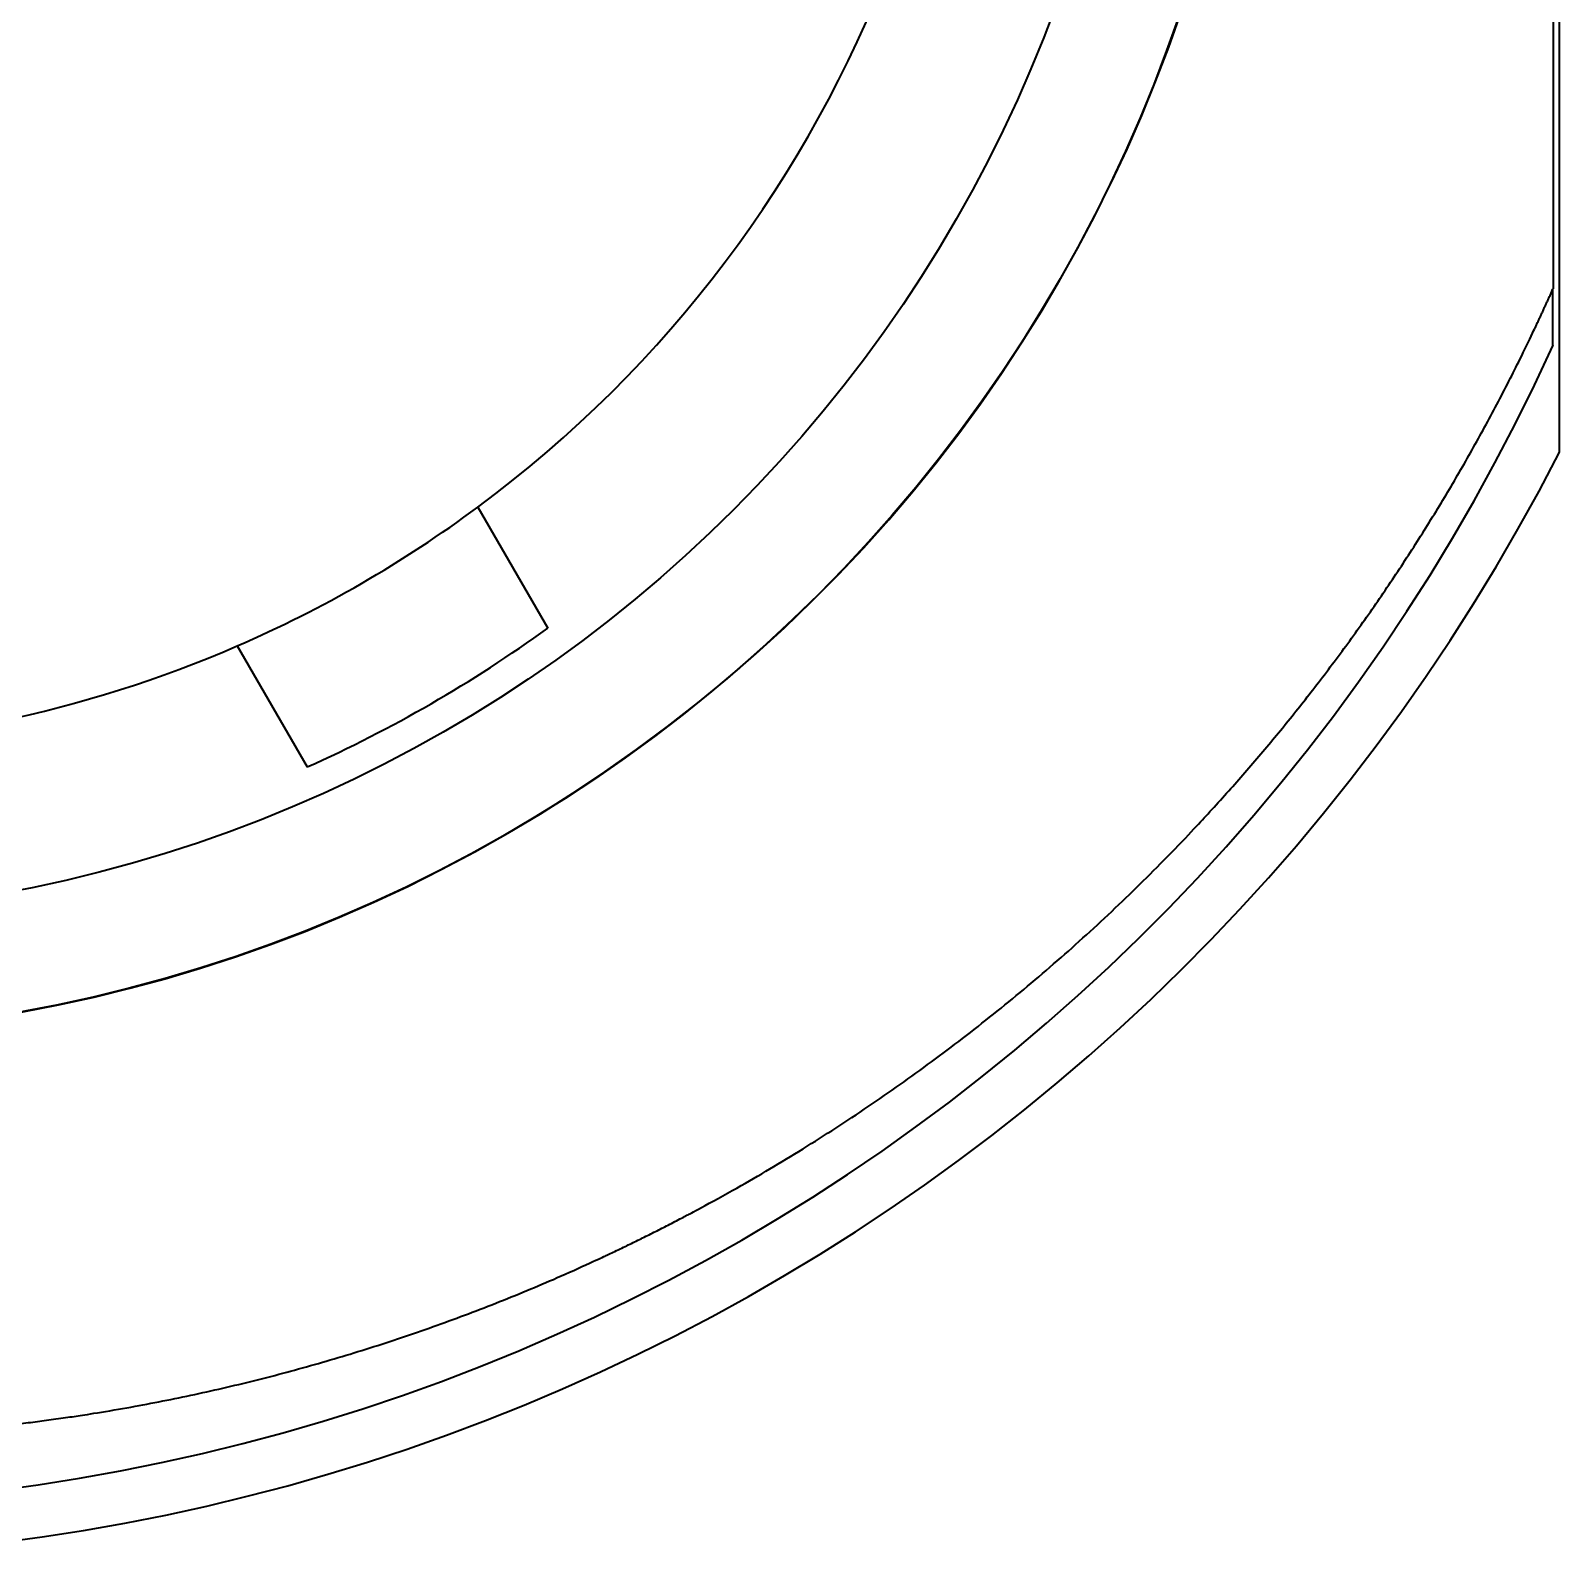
# Model space of a CAD drawing. Extents: x 23 to 417, y 3 to 294.
# Drawn here: x 121.91 to 127.41, y 72.87 to 78.36 of the extents above; entities that cross this region are included whole.
import ezdxf

# ---------------------------------------------------------------- set-up
doc = ezdxf.new("R2010")
doc.units = 0
doc.layers.get('0').update_dxf_attribs({"lineweight": 13})

msp = doc.modelspace()

# ---------------------------------------------------------------- linework, layer by layer
at = {"color": 7, "lineweight": 35, "ltscale": 0.166132}
msp.add_line((127.4083, 76.8462), (127.4083, 83.4915), dxfattribs=at)
at = {"color": 7, "lineweight": 35, "ltscale": 0.141798}
msp.add_line((127.3853, 83.1063), (127.3853, 77.4344), dxfattribs=at)
at = {"color": 7, "lineweight": 35, "ltscale": 0.005078}
msp.add_line((127.3852, 77.2313), (127.3852, 77.4345), dxfattribs=at)
at = {"color": 7, "lineweight": 35, "ltscale": 0.012574}
for p, q in [((123.5178, 76.6491), (123.7692, 76.2136)), ((122.6517, 76.1491), (122.9032, 75.7136))]:
    msp.add_line(p, q, dxfattribs=at)
at = {"color": 7, "lineweight": 35}
for radius in [5.4224, 5.4224, 4.9911]:
    msp.add_circle((120.9083, 80.1688), radius, dxfattribs=at)
for radius, start, end in [(7.3, 27.07507, 332.92493), (7.112, 100.44071, 335.60425), (5.4229, 36.2549, 215.5165), (4.3815, 306.5526, 436.807), (5.4229, 216.2731, 395.5317), (4.3815, 293.4474, 306.5526), (4.8815, 294.121, 305.879), (4.3815, 246.5526, 293.4474)]:
    msp.add_arc((120.9083, 80.1688), radius, start, end, dxfattribs=at)
msp.add_open_spline([(117.0611, 74.5836), (117.1637, 74.5097), (117.2685, 74.438), (117.3737, 74.3695), (117.5848, 74.2388), (117.8027, 74.1173), (117.911, 74.0602), (118.1236, 73.954), (118.3474, 73.8542), (118.4575, 73.808), (118.6756, 73.7221), (118.9053, 73.6429), (119.0188, 73.6065), (119.2476, 73.5387), (119.4863, 73.4796), (119.6065, 73.4526), (119.965, 73.3805), (120.3375, 73.3308), (120.5885, 73.3093), (121.3372, 73.2795), (122.1037, 73.3538), (122.6081, 73.4505), (123.4701, 73.7013), (124.2875, 74.0916), (124.6234, 74.2814), (125.4879, 74.854), (126.2378, 75.5798), (126.6502, 76.0883), (127.0246, 76.6732), (127.3238, 77.2996), (127.3447, 77.3444), (127.3652, 77.3893), (127.3853, 77.4344)], degree=5, knots=[0, 0, 0, 0, 0, 0, 1.153996, 1.153996, 1.153996, 2.247373, 2.247373, 2.247373, 3.250389, 3.250389, 3.250389, 4.184358, 4.184358, 4.184358, 5.09247, 5.09247, 5.09247, 6.856289, 6.856289, 6.856289, 10.305067, 10.305067, 10.305067, 12.85039, 12.85039, 12.85039, 17.097864, 17.097864, 17.097864, 17.422788, 17.422788, 17.422788, 17.422788, 17.422788, 17.422788], dxfattribs=at)

doc.saveas('drawing.dxf')
